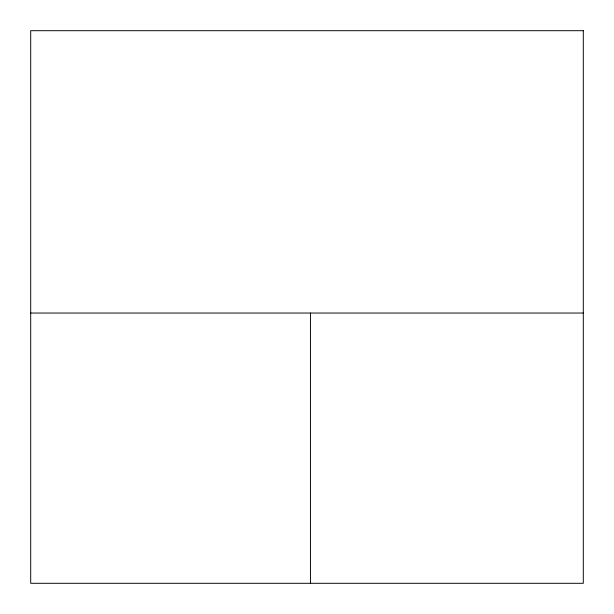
<?xml version="1.0" encoding="UTF-8"?>
<svg xmlns="http://www.w3.org/2000/svg" width="614" height="614" viewBox="0 0 614 614"><rect width="100%" height="100%" fill="white"/><g stroke="black" fill="none" stroke-linecap="round" stroke-linejoin="round"><path stroke-width="0.92" d="M30.7 313.04L583.3 313.04M310.454 313.04L310.454 583.3M583.3 30.7L30.7 30.7L30.7 583.3L583.3 583.3L583.3 30.7"/></g></svg>
